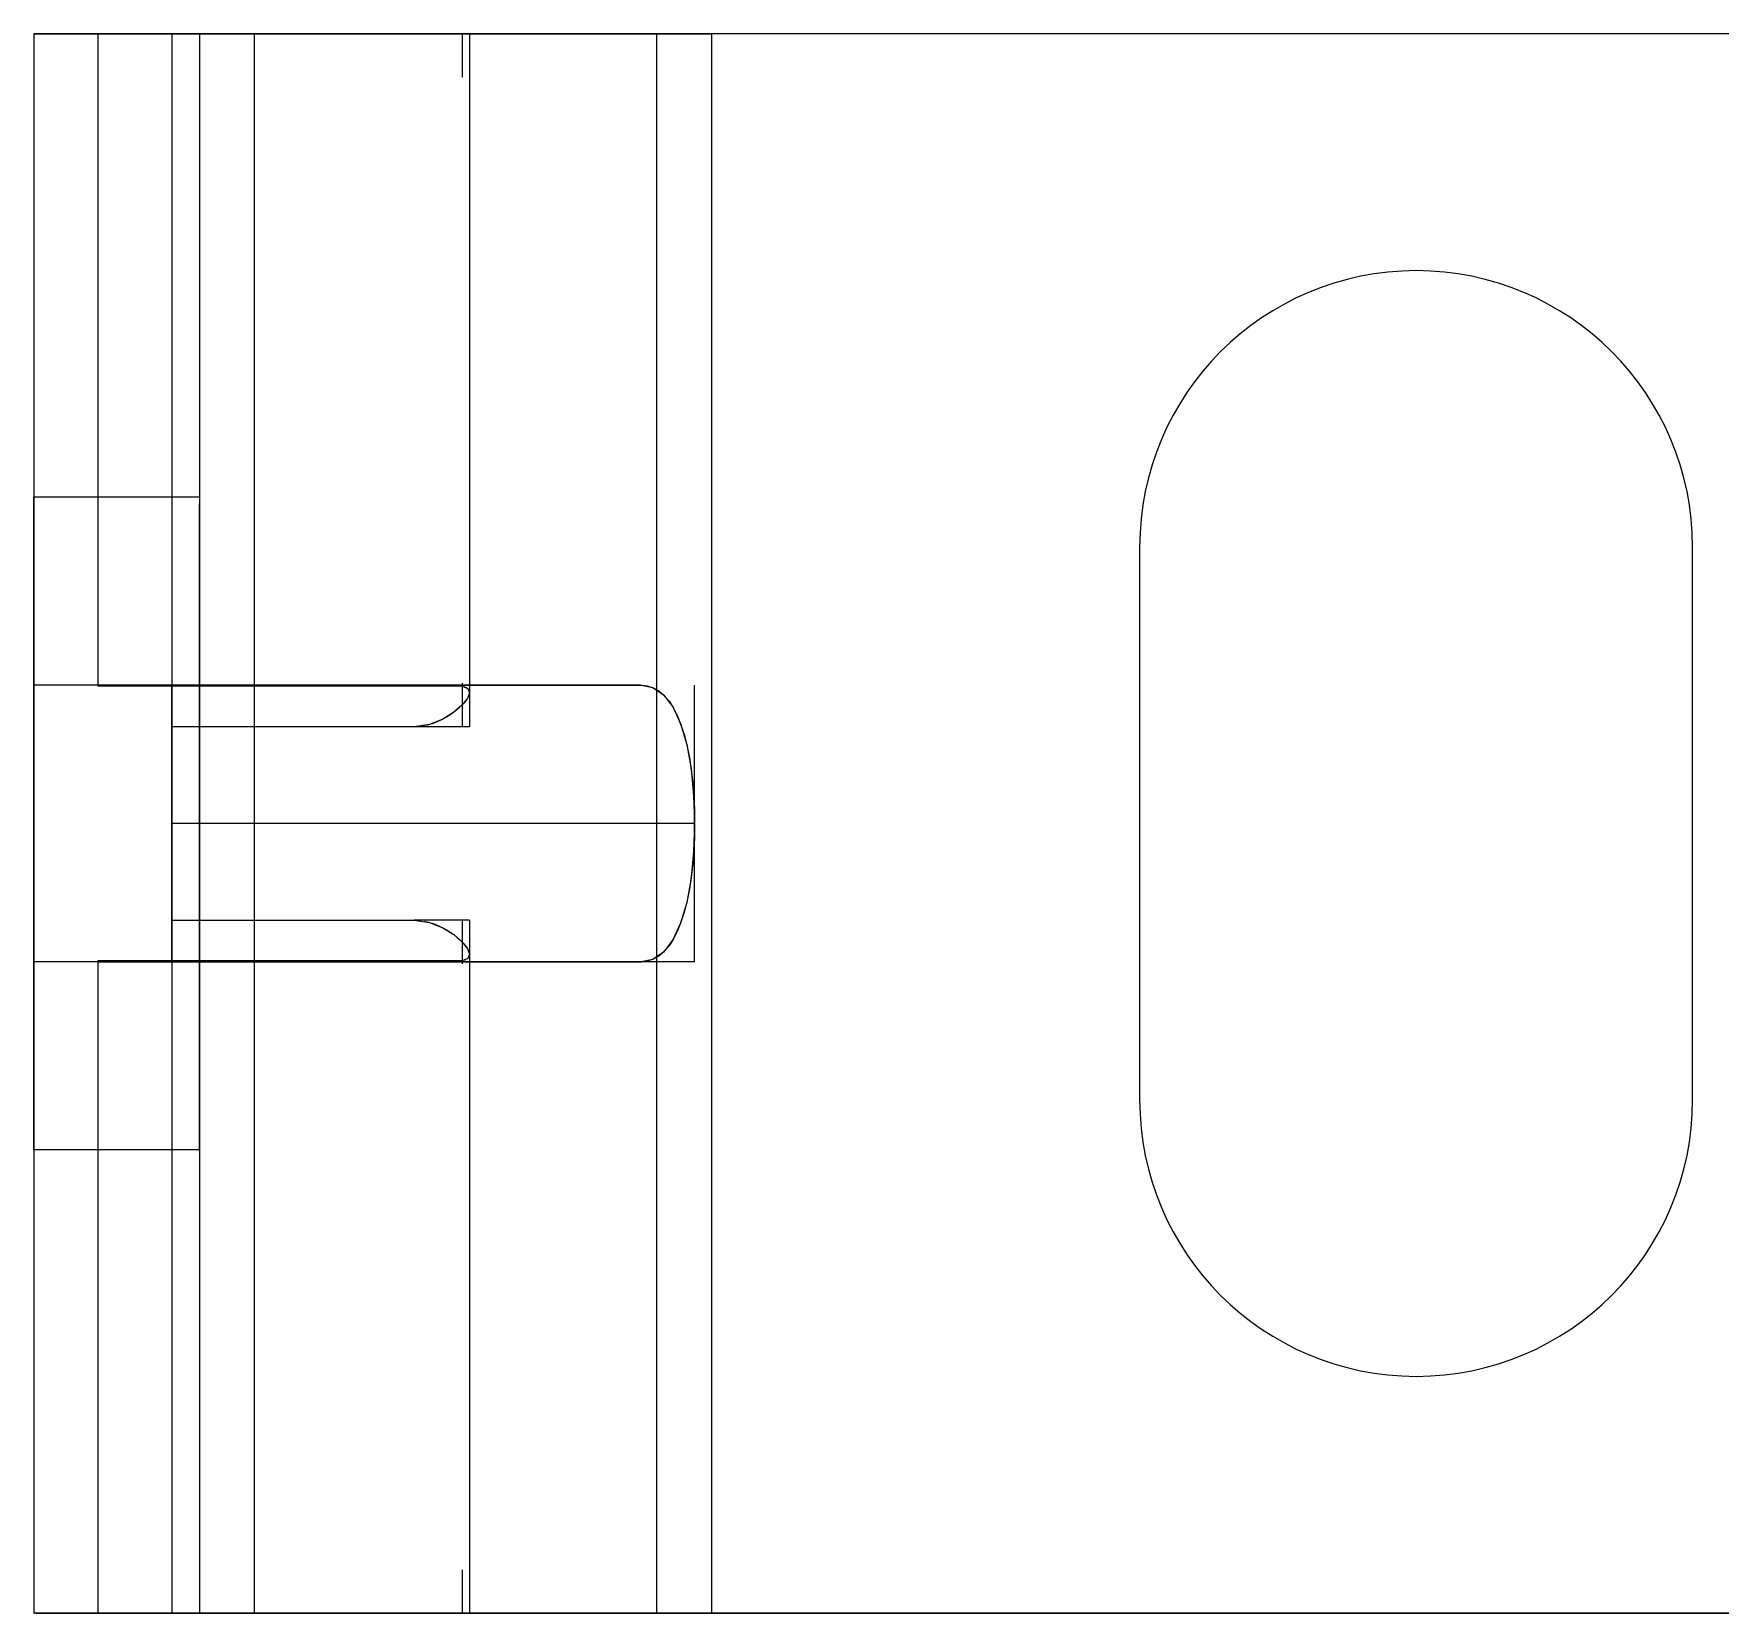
# Model space of a CAD drawing. Header units: millimetres. Extents: x 18 to 143, y 9 to 130.
# Drawn here: x 17.89 to 39.24, y 110.38 to 130.38 of the extents above; entities that cross this region are included whole.
import ezdxf

# ---------------------------------------------------------------- set-up
doc = ezdxf.new("R2010")
doc.units = ezdxf.units.MM
doc.layers.add('可见轮廓', color=7, linetype='Continuous')
doc.layers.add('隐藏线', color=5, linetype='Continuous')

msp = doc.modelspace()

# ---------------------------------------------------------------- linework, layer by layer
at = {"layer": '可见轮廓'}
for p, q in [((17.893, 130.383), (17.897, 130.383)), ((17.893, 130.383), (17.893, 126.258)), ((17.893, 130.383), (18.706, 130.383)), ((17.893, 130.383), (19.293, 130.383)), ((17.893, 130.383), (17.893, 110.383)), ((17.925, 130.383), (17.949, 130.383)), ((17.949, 130.383), (17.981, 130.383)), ((18.019, 130.383), (18.063, 130.383)), ((18.063, 130.383), (18.114, 130.383)), ((18.114, 130.383), (18.171, 130.383)), ((18.171, 130.383), (18.233, 130.383)), ((18.233, 130.383), (18.3, 130.383)), ((18.3, 130.383), (18.373, 130.383)), ((18.373, 130.383), (18.451, 130.383)), ((18.451, 130.383), (18.532, 130.383)), ((18.532, 130.383), (18.618, 130.383)), ((18.618, 130.383), (18.706, 130.383)), ((18.706, 130.383), (18.826, 130.383)), ((18.706, 130.383), (18.706, 126.258)), ((23.317, 130.383), (18.706, 130.383)), ((18.706, 130.383), (18.706, 122.133)), ((18.706, 130.383), (18.706, 129.867)), ((18.826, 130.383), (18.945, 130.383)), ((18.945, 130.383), (19.063, 130.383)), ((19.063, 130.383), (19.181, 130.383)), ((19.181, 130.383), (19.298, 130.383)), ((19.298, 130.383), (19.414, 130.383)), ((19.414, 130.383), (19.529, 130.383)), ((19.529, 130.383), (19.643, 130.383)), ((19.643, 130.383), (19.643, 120.383)), ((22.709, 130.383), (19.643, 130.383)), ((19.993, 130.383), (20.682, 130.383)), ((19.993, 130.383), (21.393, 130.383)), ((19.993, 130.383), (19.993, 122.133)), ((19.993, 130.383), (19.993, 129.133)), ((26.456, 130.383), (20.682, 130.383)), ((20.682, 130.383), (20.682, 122.133)), ((20.682, 130.383), (20.682, 110.383)), ((25.775, 130.383), (22.709, 130.383)), ((23.317, 130.383), (22.71, 130.383)), ((23.41, 130.383), (22.71, 130.383)), ((23.317, 130.383), (23.317, 129.835)), ((23.41, 130.383), (23.41, 129.835)), ((25.853, 130.383), (25.775, 130.383)), ((25.775, 130.383), (25.775, 120.383)), ((26.456, 130.383), (25.775, 130.383)), ((25.931, 130.383), (25.853, 130.383)), ((26.007, 130.383), (25.931, 130.383)), ((26.08, 130.383), (26.007, 130.383)), ((26.148, 130.383), (26.08, 130.383)), ((26.212, 130.383), (26.148, 130.383)), ((26.271, 130.383), (26.212, 130.383)), ((26.324, 130.383), (26.271, 130.383)), ((26.358, 130.383), (26.324, 130.383)), ((26.436, 130.383), (26.414, 130.383)), ((26.453, 130.383), (26.436, 130.383)), ((26.475, 130.383), (26.472, 130.383)), ((35.393, 130.383), (26.475, 130.383)), ((26.475, 130.383), (26.475, 120.383)), ((26.475, 130.383), (26.475, 110.383)), ((44.311, 130.383), (35.393, 130.383)), ((17.893, 126.258), (17.893, 122.133)), ((18.706, 126.258), (18.706, 126.252)), ((18.706, 126.252), (18.706, 122.133)), ((17.893, 116.253), (17.893, 124.513)), ((17.893, 122.133), (17.893, 124.513)), ((18.024, 124.513), (17.893, 124.513)), ((19.993, 124.513), (19.993, 122.133)), ((19.993, 124.513), (19.993, 116.253)), ((31.893, 123.883), (31.893, 120.383)), ((38.893, 120.383), (38.893, 123.883)), ((18.706, 122.638), (18.706, 122.122)), ((17.893, 122.133), (17.893, 121.926)), ((18.706, 122.133), (17.893, 122.133)), ((17.925, 122.133), (17.907, 122.133)), ((17.949, 122.133), (17.925, 122.133)), ((18.019, 122.133), (17.981, 122.133)), ((18.063, 122.133), (18.019, 122.133)), ((18.114, 122.133), (18.063, 122.133)), ((18.171, 122.133), (18.114, 122.133)), ((18.233, 122.133), (18.171, 122.133)), ((18.3, 122.133), (18.233, 122.133)), ((18.373, 122.133), (18.3, 122.133)), ((18.451, 122.133), (18.373, 122.133)), ((18.532, 122.133), (18.451, 122.133)), ((18.618, 122.133), (18.532, 122.133)), ((18.706, 122.133), (18.618, 122.133)), ((18.826, 122.133), (18.706, 122.133)), ((18.706, 122.133), (23.2, 122.133)), ((18.945, 122.133), (18.826, 122.133)), ((19.063, 122.133), (18.945, 122.133)), ((19.181, 122.133), (19.063, 122.133)), ((19.298, 122.133), (19.181, 122.133)), ((19.414, 122.133), (19.298, 122.133)), ((19.529, 122.133), (19.414, 122.133)), ((19.643, 122.133), (19.529, 122.133)), ((19.643, 120.383), (19.643, 122.133)), ((19.993, 122.133), (19.862, 122.133)), ((20.682, 122.133), (19.993, 122.133)), ((20.682, 122.133), (25.582, 122.133)), ((23.2, 122.133), (23.215, 122.133)), ((23.215, 122.133), (23.23, 122.132)), ((23.23, 122.132), (23.245, 122.131)), ((23.245, 122.131), (23.259, 122.13)), ((23.317, 122.158), (23.317, 121.609)), ((23.41, 122.158), (23.41, 121.609)), ((25.582, 122.133), (25.73, 122.103)), ((26.258, 120.383), (26.258, 122.133)), ((17.893, 121.926), (17.893, 121.714)), ((23.317, 122.122), (18.706, 122.122)), ((23.383, 121.967), (23.313, 121.881)), ((23.317, 122.122), (23.389, 122.091)), ((23.41, 122.039), (23.383, 121.967)), ((23.389, 122.091), (23.41, 122.039)), ((25.73, 122.103), (25.865, 122.012)), ((25.865, 122.012), (25.983, 121.86)), ((17.893, 121.714), (17.893, 121.498)), ((23.07, 121.703), (22.901, 121.636)), ((23.208, 121.789), (23.07, 121.703)), ((23.313, 121.881), (23.208, 121.789)), ((25.983, 121.86), (26.082, 121.648)), ((17.893, 121.498), (17.893, 121.279)), ((19.643, 120.383), (19.643, 121.609)), ((22.901, 121.636), (22.71, 121.609)), ((23.41, 121.609), (22.71, 121.609)), ((26.082, 121.648), (26.159, 121.385)), ((17.893, 121.279), (17.893, 121.058)), ((26.159, 121.385), (26.214, 121.076)), ((17.893, 121.058), (17.893, 120.834)), ((26.214, 121.076), (26.247, 120.738)), ((17.893, 120.834), (17.893, 120.609)), ((26.247, 120.738), (26.258, 120.383)), ((17.893, 120.609), (17.893, 120.383)), ((17.893, 120.383), (17.893, 120.157)), ((19.643, 120.383), (19.643, 110.383)), ((19.643, 119.157), (19.643, 120.383)), ((26.258, 120.383), (19.643, 120.383)), ((19.643, 118.633), (19.643, 120.383)), ((25.775, 120.383), (25.775, 110.383)), ((26.258, 120.383), (26.247, 120.028)), ((26.258, 118.633), (26.258, 120.383)), ((26.475, 120.383), (26.475, 110.383)), ((31.893, 120.383), (31.893, 116.883)), ((38.893, 116.883), (38.893, 120.383)), ((17.893, 120.157), (17.893, 119.932)), ((26.247, 120.028), (26.214, 119.691)), ((17.893, 119.932), (17.893, 119.708)), ((17.893, 119.708), (17.893, 119.487)), ((26.214, 119.691), (26.159, 119.383)), ((17.893, 119.487), (17.893, 119.268)), ((26.159, 119.383), (26.082, 119.119)), ((17.893, 119.268), (17.893, 119.052)), ((23.41, 119.157), (22.71, 119.157)), ((22.71, 119.157), (22.901, 119.13)), ((23.317, 119.157), (23.317, 118.608)), ((23.41, 119.157), (23.41, 118.608)), ((17.893, 119.052), (17.893, 118.84)), ((22.901, 119.13), (23.07, 119.063)), ((23.07, 119.063), (23.209, 118.976)), ((23.209, 118.976), (23.313, 118.885)), ((26.082, 119.119), (25.983, 118.908)), ((17.893, 118.84), (17.893, 118.633)), ((23.313, 118.885), (23.383, 118.799)), ((23.383, 118.799), (23.41, 118.727)), ((23.41, 118.727), (23.389, 118.675)), ((25.865, 118.755), (25.731, 118.663)), ((25.983, 118.908), (25.865, 118.755)), ((17.893, 118.633), (17.893, 114.508)), ((18.706, 118.633), (17.893, 118.633)), ((17.893, 116.253), (17.893, 118.633)), ((17.925, 118.633), (17.907, 118.633)), ((17.949, 118.633), (17.925, 118.633)), ((18.019, 118.633), (17.981, 118.633)), ((18.063, 118.633), (18.019, 118.633)), ((18.114, 118.633), (18.063, 118.633)), ((18.171, 118.633), (18.114, 118.633)), ((18.233, 118.633), (18.171, 118.633)), ((18.3, 118.633), (18.233, 118.633)), ((18.373, 118.633), (18.3, 118.633)), ((18.451, 118.633), (18.373, 118.633)), ((18.532, 118.633), (18.451, 118.633)), ((18.618, 118.633), (18.532, 118.633)), ((18.706, 118.633), (18.618, 118.633)), ((18.706, 118.644), (18.706, 118.128)), ((23.317, 118.644), (18.706, 118.644)), ((18.826, 118.633), (18.706, 118.633)), ((18.706, 118.633), (18.706, 114.514)), ((18.706, 118.633), (23.2, 118.633)), ((18.706, 118.633), (18.706, 110.383)), ((18.945, 118.633), (18.826, 118.633)), ((19.063, 118.633), (18.945, 118.633)), ((19.181, 118.633), (19.063, 118.633)), ((19.298, 118.633), (19.181, 118.633)), ((19.414, 118.633), (19.298, 118.633)), ((19.529, 118.633), (19.414, 118.633)), ((19.643, 118.633), (19.529, 118.633)), ((26.258, 118.633), (19.643, 118.633)), ((20.682, 118.633), (19.993, 118.633)), ((19.993, 118.633), (19.993, 116.253)), ((19.993, 118.633), (19.993, 110.383)), ((20.682, 118.633), (25.582, 118.633)), ((20.682, 118.633), (20.682, 110.383)), ((23.23, 118.634), (23.215, 118.633)), ((23.244, 118.635), (23.23, 118.634)), ((23.317, 118.644), (23.303, 118.642)), ((23.389, 118.675), (23.317, 118.644)), ((25.731, 118.663), (25.582, 118.633)), ((18.024, 116.253), (17.893, 116.253)), ((17.893, 114.508), (17.893, 110.383)), ((18.706, 114.514), (18.706, 114.508)), ((18.706, 114.508), (18.706, 110.383)), ((19.993, 111.633), (19.993, 110.383)), ((18.706, 110.899), (18.706, 110.383)), ((23.317, 110.931), (23.317, 110.383)), ((23.41, 110.931), (23.41, 110.383)), ((18.706, 110.383), (17.893, 110.383)), ((19.293, 110.383), (17.893, 110.383)), ((17.925, 110.383), (17.907, 110.383)), ((17.949, 110.383), (17.925, 110.383)), ((18.019, 110.383), (17.981, 110.383)), ((18.063, 110.383), (18.019, 110.383)), ((18.114, 110.383), (18.063, 110.383)), ((18.171, 110.383), (18.114, 110.383)), ((18.233, 110.383), (18.171, 110.383)), ((18.3, 110.383), (18.233, 110.383)), ((18.373, 110.383), (18.3, 110.383)), ((18.451, 110.383), (18.373, 110.383)), ((18.532, 110.383), (18.451, 110.383)), ((18.618, 110.383), (18.532, 110.383)), ((18.706, 110.383), (18.618, 110.383)), ((18.826, 110.383), (18.706, 110.383)), ((18.706, 110.383), (23.317, 110.383)), ((18.945, 110.383), (18.826, 110.383)), ((19.063, 110.383), (18.945, 110.383)), ((19.181, 110.383), (19.063, 110.383)), ((19.298, 110.383), (19.181, 110.383)), ((19.414, 110.383), (19.298, 110.383)), ((19.529, 110.383), (19.414, 110.383)), ((19.643, 110.383), (19.529, 110.383)), ((22.709, 110.383), (19.643, 110.383)), ((20.682, 110.383), (19.993, 110.383)), ((21.393, 110.383), (19.993, 110.383)), ((20.682, 110.383), (26.456, 110.383)), ((25.775, 110.383), (22.709, 110.383)), ((22.71, 110.383), (23.317, 110.383)), ((23.41, 110.383), (22.71, 110.383)), ((25.775, 110.383), (25.853, 110.383)), ((25.775, 110.383), (26.456, 110.383)), ((25.853, 110.383), (25.931, 110.383)), ((25.931, 110.383), (26.007, 110.383)), ((26.007, 110.383), (26.08, 110.383)), ((26.08, 110.383), (26.148, 110.383)), ((26.148, 110.383), (26.212, 110.383)), ((26.212, 110.383), (26.271, 110.383)), ((26.271, 110.383), (26.324, 110.383)), ((26.324, 110.383), (26.358, 110.383)), ((26.358, 110.383), (26.388, 110.383)), ((26.436, 110.383), (26.453, 110.383)), ((26.453, 110.383), (26.465, 110.383)), ((26.475, 110.383), (35.393, 110.383)), ((35.393, 110.383), (44.311, 110.383))]:
    msp.add_line(p, q, dxfattribs=at)
for centre, start, end in [((35.393, 123.883), 90, 180), ((35.393, 123.883), 0, 90), ((35.393, 116.883), 180, -90), ((35.393, 116.883), -90, 0)]:
    msp.add_arc(centre, 3.5, start, end, dxfattribs=at)
at = {"layer": '隐藏线'}
for p, q in [((17.893, 130.383), (17.893, 120.383)), ((17.92, 130.383), (17.9, 130.383)), ((17.954, 130.383), (17.92, 130.383)), ((18, 130.383), (17.954, 130.383)), ((18.059, 130.383), (18, 130.383)), ((18.129, 130.383), (18.059, 130.383)), ((18.211, 130.383), (18.129, 130.383)), ((18.303, 130.383), (18.211, 130.383)), ((18.405, 130.383), (18.303, 130.383)), ((18.516, 130.383), (18.405, 130.383)), ((18.633, 130.383), (18.516, 130.383)), ((18.757, 130.383), (18.633, 130.383)), ((18.887, 130.383), (18.757, 130.383)), ((19.02, 130.383), (18.887, 130.383)), ((19.156, 130.383), (19.02, 130.383)), ((19.293, 130.383), (19.156, 130.383)), ((35.393, 130.383), (19.293, 130.383)), ((19.643, 130.383), (19.869, 130.383)), ((21.177, 130.383), (19.643, 130.383)), ((19.643, 130.383), (19.643, 125.996)), ((19.869, 130.383), (20.091, 130.383)), ((19.993, 130.383), (19.996, 130.383)), ((19.993, 130.383), (19.993, 126.258)), ((19.993, 130.383), (19.993, 120.383)), ((20.04, 130.383), (20.066, 130.383)), ((20.066, 130.383), (20.098, 130.383)), ((20.091, 130.383), (20.309, 130.383)), ((20.135, 130.383), (20.178, 130.383)), ((20.178, 130.383), (20.225, 130.383)), ((20.225, 130.383), (20.278, 130.383)), ((20.278, 130.383), (20.335, 130.383)), ((20.309, 130.383), (20.524, 130.383)), ((20.335, 130.383), (20.397, 130.383)), ((20.397, 130.383), (20.463, 130.383)), ((20.463, 130.383), (20.532, 130.383)), ((20.524, 130.383), (20.734, 130.383)), ((20.532, 130.383), (20.606, 130.383)), ((20.606, 130.383), (20.682, 130.383)), ((20.682, 130.383), (21.213, 130.383)), ((20.734, 130.383), (20.94, 130.383)), ((20.987, 130.383), (20.857, 130.383)), ((20.94, 130.383), (21.142, 130.383)), ((21.12, 130.383), (20.987, 130.383)), ((21.142, 130.383), (21.34, 130.383)), ((22.71, 130.383), (21.177, 130.383)), ((21.213, 130.383), (21.725, 130.383)), ((21.393, 130.383), (21.256, 130.383)), ((21.34, 130.383), (21.627, 130.383)), ((26.475, 130.383), (21.393, 130.383)), ((21.627, 130.383), (21.904, 130.383)), ((21.725, 130.383), (22.22, 130.383)), ((21.904, 130.383), (22.169, 130.383)), ((22.169, 130.383), (22.424, 130.383)), ((22.22, 130.383), (22.695, 130.383)), ((22.424, 130.383), (22.666, 130.383)), ((22.666, 130.383), (22.895, 130.383)), ((22.695, 130.383), (23.148, 130.383)), ((22.802, 130.383), (22.71, 130.383)), ((22.891, 130.383), (22.802, 130.383)), ((22.978, 130.383), (22.891, 130.383)), ((22.895, 130.383), (23.113, 130.383)), ((23.06, 130.383), (22.978, 130.383)), ((23.136, 130.383), (23.06, 130.383)), ((23.113, 130.383), (23.317, 130.383)), ((23.205, 130.383), (23.136, 130.383)), ((23.148, 130.383), (23.579, 130.383)), ((23.265, 130.383), (23.205, 130.383)), ((23.317, 130.383), (23.339, 130.383)), ((23.339, 130.383), (23.358, 130.383)), ((23.358, 130.383), (23.374, 130.383)), ((23.41, 130.383), (23.41, 125.996)), ((23.579, 130.383), (23.987, 130.383)), ((23.987, 130.383), (24.371, 130.383)), ((24.371, 130.383), (24.728, 130.383)), ((24.728, 130.383), (25.06, 130.383)), ((25.06, 130.383), (25.365, 130.383)), ((25.365, 130.383), (25.642, 130.383)), ((25.642, 130.383), (25.889, 130.383)), ((25.889, 130.383), (26.108, 130.383)), ((26.108, 130.383), (26.297, 130.383)), ((26.297, 130.383), (26.456, 130.383)), ((26.456, 130.383), (26.461, 130.383)), ((51.493, 130.383), (35.393, 130.383)), ((19.993, 126.258), (19.993, 122.133)), ((19.643, 125.996), (19.643, 121.609)), ((23.41, 125.996), (23.41, 122.045)), ((17.893, 124.513), (17.893, 124.469)), ((18.943, 124.513), (17.893, 124.513)), ((19.993, 124.513), (18.943, 124.513)), ((19.993, 124.513), (19.993, 124.502)), ((19.993, 124.471), (19.993, 124.419)), ((17.893, 124.469), (17.893, 124.345)), ((17.893, 124.348), (17.893, 124.419)), ((17.893, 124.256), (17.893, 124.348)), ((17.893, 124.345), (17.893, 124.143)), ((19.993, 124.193), (19.993, 124.429)), ((19.993, 124.419), (19.993, 124.348)), ((19.993, 124.348), (19.993, 124.256)), ((17.893, 124.145), (17.893, 124.256)), ((17.893, 124.015), (17.893, 124.145)), ((17.893, 124.143), (17.893, 123.868)), ((19.993, 124.256), (19.993, 124.145)), ((19.993, 123.813), (19.993, 124.193)), ((19.993, 124.145), (19.993, 124.015)), ((17.893, 123.868), (17.893, 124.015)), ((17.893, 123.868), (17.893, 123.518)), ((17.893, 123.701), (17.893, 123.868)), ((19.993, 124.015), (19.993, 123.868)), ((19.993, 123.868), (19.993, 123.701)), ((17.893, 123.519), (17.893, 123.701)), ((19.993, 123.303), (19.993, 123.813)), ((19.993, 123.701), (19.993, 123.519)), ((17.893, 123.321), (17.893, 123.519)), ((17.893, 123.518), (17.893, 123.107)), ((19.993, 123.519), (19.993, 123.321)), ((17.893, 123.109), (17.893, 123.321)), ((19.993, 123.321), (19.993, 123.109)), ((19.993, 122.675), (19.993, 123.303)), ((17.893, 122.882), (17.893, 123.109)), ((17.893, 123.107), (17.893, 122.642)), ((19.993, 123.109), (19.993, 122.882)), ((17.893, 122.643), (17.893, 122.882)), ((19.993, 122.882), (19.993, 122.643)), ((17.893, 122.393), (17.893, 122.643)), ((17.893, 122.642), (17.893, 122.133)), ((19.993, 121.961), (19.993, 122.675)), ((19.993, 122.643), (19.993, 122.393)), ((17.893, 122.133), (17.893, 122.393)), ((19.993, 122.393), (19.993, 122.133)), ((18.943, 122.133), (17.893, 122.133)), ((19.993, 122.133), (18.943, 122.133)), ((19.869, 122.133), (19.643, 122.133)), ((20.091, 122.133), (19.869, 122.133)), ((20.042, 122.133), (20.027, 122.133)), ((20.058, 122.133), (20.042, 122.133)), ((20.309, 122.133), (20.091, 122.133)), ((20.123, 122.133), (20.099, 122.133)), ((20.149, 122.133), (20.123, 122.133)), ((20.225, 122.133), (20.178, 122.133)), ((20.278, 122.133), (20.225, 122.133)), ((20.335, 122.133), (20.278, 122.133)), ((20.524, 122.133), (20.309, 122.133)), ((20.397, 122.133), (20.335, 122.133)), ((20.463, 122.133), (20.397, 122.133)), ((20.532, 122.133), (20.463, 122.133)), ((20.734, 122.133), (20.524, 122.133)), ((20.606, 122.133), (20.532, 122.133)), ((20.682, 122.133), (20.606, 122.133)), ((20.818, 122.133), (20.682, 122.133)), ((20.94, 122.133), (20.734, 122.133)), ((20.953, 122.133), (20.818, 122.133)), ((21.142, 122.133), (20.94, 122.133)), ((21.086, 122.133), (20.953, 122.133)), ((21.219, 122.133), (21.086, 122.133)), ((21.34, 122.133), (21.142, 122.133)), ((21.35, 122.133), (21.219, 122.133)), ((21.39, 122.133), (21.34, 122.133)), ((21.441, 122.133), (21.39, 122.133)), ((21.491, 122.133), (21.441, 122.133)), ((21.541, 122.133), (21.491, 122.133)), ((21.591, 122.133), (21.541, 122.133)), ((21.64, 122.133), (21.591, 122.133)), ((21.689, 122.133), (21.64, 122.133)), ((21.738, 122.133), (21.689, 122.133)), ((21.944, 122.133), (21.738, 122.133)), ((22.108, 122.133), (21.738, 122.133)), ((22.143, 122.133), (21.944, 122.133)), ((22.468, 122.133), (22.108, 122.133)), ((22.337, 122.133), (22.143, 122.133)), ((22.523, 122.133), (22.337, 122.133)), ((22.817, 122.133), (22.468, 122.133)), ((22.703, 122.133), (22.523, 122.133)), ((22.875, 122.133), (22.703, 122.133)), ((23.154, 122.133), (22.817, 122.133)), ((23.041, 122.133), (22.875, 122.133)), ((23.2, 122.133), (23.041, 122.133)), ((23.478, 122.133), (23.154, 122.133)), ((25.582, 122.133), (23.2, 122.133)), ((23.789, 122.133), (23.478, 122.133)), ((24.087, 122.133), (23.789, 122.133)), ((24.371, 122.133), (24.087, 122.133)), ((24.543, 122.133), (24.371, 122.133)), ((24.71, 122.133), (24.543, 122.133)), ((24.87, 122.133), (24.71, 122.133)), ((25.025, 122.133), (24.87, 122.133)), ((25.173, 122.133), (25.025, 122.133)), ((25.316, 122.133), (25.173, 122.133)), ((25.452, 122.133), (25.316, 122.133)), ((25.582, 122.133), (25.452, 122.133)), ((25.582, 122.133), (25.66, 122.125)), ((25.66, 122.125), (25.734, 122.101)), ((19.993, 121.188), (19.993, 121.961)), ((23.356, 121.929), (23.337, 121.907)), ((23.339, 122.116), (23.358, 122.11)), ((23.372, 121.951), (23.356, 121.929)), ((23.358, 122.11), (23.374, 122.102)), ((23.409, 122.028), (23.404, 122.011)), ((23.41, 122.045), (23.409, 122.028)), ((25.734, 122.101), (25.805, 122.061)), ((25.805, 122.061), (25.872, 122.005)), ((25.872, 122.005), (25.935, 121.932)), ((25.935, 121.932), (25.992, 121.844)), ((23.065, 121.7), (23.01, 121.674)), ((23.117, 121.729), (23.065, 121.7)), ((23.164, 121.759), (23.117, 121.729)), ((23.208, 121.79), (23.164, 121.759)), ((23.248, 121.821), (23.208, 121.79)), ((23.284, 121.853), (23.248, 121.821)), ((23.337, 121.907), (23.316, 121.884)), ((25.992, 121.844), (26.044, 121.74)), ((26.044, 121.74), (26.091, 121.62)), ((21.177, 121.609), (19.643, 121.609)), ((19.643, 121.482), (19.643, 121.609)), ((19.643, 121.345), (19.643, 121.482)), ((22.71, 121.609), (21.177, 121.609)), ((22.742, 121.61), (22.726, 121.609)), ((22.757, 121.611), (22.742, 121.61)), ((22.833, 121.621), (22.818, 121.618)), ((22.848, 121.623), (22.833, 121.621)), ((22.878, 121.63), (22.863, 121.627)), ((22.893, 121.634), (22.878, 121.63)), ((22.936, 121.647), (22.922, 121.642)), ((22.951, 121.651), (22.936, 121.647)), ((23.01, 121.674), (22.951, 121.651)), ((26.091, 121.62), (26.13, 121.496)), ((26.13, 121.496), (26.164, 121.36)), ((19.643, 121.199), (19.643, 121.345)), ((26.164, 121.36), (26.193, 121.213)), ((19.643, 121.045), (19.643, 121.199)), ((19.993, 120.383), (19.993, 121.188)), ((26.193, 121.213), (26.217, 121.058)), ((26.217, 121.058), (26.235, 120.896)), ((19.643, 120.885), (19.643, 121.045)), ((19.643, 120.72), (19.643, 120.885)), ((26.235, 120.896), (26.248, 120.728)), ((19.643, 120.553), (19.643, 120.72)), ((26.248, 120.728), (26.256, 120.556)), ((19.643, 120.383), (19.643, 120.553)), ((26.256, 120.556), (26.258, 120.383)), ((17.893, 120.383), (17.893, 110.383)), ((19.643, 120.213), (19.643, 120.383)), ((19.643, 120.046), (19.643, 120.213)), ((19.993, 120.383), (19.993, 110.383)), ((19.993, 119.578), (19.993, 120.383)), ((26.256, 120.21), (26.248, 120.038)), ((26.258, 120.383), (26.256, 120.21)), ((19.643, 119.881), (19.643, 120.046)), ((26.248, 120.038), (26.235, 119.871)), ((19.643, 119.721), (19.643, 119.881)), ((26.235, 119.871), (26.217, 119.709)), ((19.643, 119.567), (19.643, 119.721)), ((19.643, 119.421), (19.643, 119.567)), ((19.993, 118.805), (19.993, 119.578)), ((26.217, 119.709), (26.193, 119.554)), ((19.643, 119.284), (19.643, 119.421)), ((26.164, 119.407), (26.131, 119.271)), ((26.193, 119.554), (26.164, 119.407)), ((19.643, 119.157), (19.643, 119.284)), ((19.643, 119.157), (19.643, 114.77)), ((19.643, 119.157), (21.177, 119.157)), ((21.177, 119.157), (22.71, 119.157)), ((22.71, 119.157), (22.726, 119.157)), ((22.742, 119.156), (22.757, 119.155)), ((22.757, 119.155), (22.773, 119.154)), ((22.834, 119.145), (22.849, 119.143)), ((22.849, 119.143), (22.864, 119.139)), ((22.878, 119.136), (22.893, 119.132)), ((26.091, 119.146), (26.044, 119.026)), ((26.131, 119.271), (26.091, 119.146)), ((22.893, 119.132), (22.908, 119.128)), ((22.936, 119.119), (22.951, 119.115)), ((22.951, 119.115), (23.01, 119.092)), ((23.01, 119.092), (23.065, 119.066)), ((23.065, 119.066), (23.117, 119.037)), ((23.117, 119.037), (23.165, 119.007)), ((23.165, 119.007), (23.209, 118.976)), ((23.209, 118.976), (23.249, 118.945)), ((23.249, 118.945), (23.284, 118.913)), ((25.992, 118.923), (25.935, 118.834)), ((26.044, 119.026), (25.992, 118.923)), ((19.993, 118.091), (19.993, 118.805)), ((23.284, 118.913), (23.316, 118.882)), ((23.337, 118.859), (23.356, 118.837)), ((23.356, 118.837), (23.372, 118.815)), ((23.372, 118.815), (23.386, 118.794)), ((23.409, 118.738), (23.41, 118.721)), ((23.41, 118.721), (23.409, 118.707)), ((23.41, 118.721), (23.41, 114.77)), ((25.872, 118.761), (25.805, 118.705)), ((25.935, 118.834), (25.872, 118.761)), ((17.893, 118.373), (17.893, 118.633)), ((17.893, 118.633), (17.893, 118.124)), ((18.943, 118.633), (17.893, 118.633)), ((19.993, 118.633), (18.943, 118.633)), ((19.869, 118.633), (19.643, 118.633)), ((20.091, 118.633), (19.869, 118.633)), ((19.993, 118.633), (19.993, 114.508)), ((19.993, 118.633), (19.993, 118.373)), ((20.042, 118.633), (20.027, 118.633)), ((20.058, 118.633), (20.042, 118.633)), ((20.309, 118.633), (20.091, 118.633)), ((20.123, 118.633), (20.099, 118.633)), ((20.149, 118.633), (20.123, 118.633)), ((20.225, 118.633), (20.178, 118.633)), ((20.278, 118.633), (20.225, 118.633)), ((20.335, 118.633), (20.278, 118.633)), ((20.524, 118.633), (20.309, 118.633)), ((20.397, 118.633), (20.335, 118.633)), ((20.463, 118.633), (20.397, 118.633)), ((20.532, 118.633), (20.463, 118.633)), ((20.734, 118.633), (20.524, 118.633)), ((20.606, 118.633), (20.532, 118.633)), ((20.682, 118.633), (20.606, 118.633)), ((20.818, 118.633), (20.682, 118.633)), ((20.94, 118.633), (20.734, 118.633)), ((20.953, 118.633), (20.818, 118.633)), ((21.142, 118.633), (20.94, 118.633)), ((21.086, 118.633), (20.953, 118.633)), ((21.219, 118.633), (21.086, 118.633)), ((21.34, 118.633), (21.142, 118.633)), ((21.35, 118.633), (21.219, 118.633)), ((21.39, 118.633), (21.34, 118.633)), ((21.441, 118.633), (21.39, 118.633)), ((21.491, 118.633), (21.441, 118.633)), ((21.541, 118.633), (21.491, 118.633)), ((21.591, 118.633), (21.541, 118.633)), ((21.64, 118.633), (21.591, 118.633)), ((21.689, 118.633), (21.64, 118.633)), ((21.738, 118.633), (21.689, 118.633)), ((21.944, 118.633), (21.738, 118.633)), ((22.108, 118.633), (21.738, 118.633)), ((22.143, 118.633), (21.944, 118.633)), ((22.468, 118.633), (22.108, 118.633)), ((22.337, 118.633), (22.143, 118.633)), ((22.523, 118.633), (22.337, 118.633)), ((22.817, 118.633), (22.468, 118.633)), ((22.703, 118.633), (22.523, 118.633)), ((22.875, 118.633), (22.703, 118.633)), ((23.154, 118.633), (22.817, 118.633)), ((23.041, 118.633), (22.875, 118.633)), ((23.2, 118.633), (23.041, 118.633)), ((23.478, 118.633), (23.154, 118.633)), ((25.582, 118.633), (23.2, 118.633)), ((23.358, 118.656), (23.339, 118.65)), ((23.789, 118.633), (23.478, 118.633)), ((24.087, 118.633), (23.789, 118.633)), ((24.371, 118.633), (24.087, 118.633)), ((24.543, 118.633), (24.371, 118.633)), ((24.71, 118.633), (24.543, 118.633)), ((24.87, 118.633), (24.71, 118.633)), ((25.025, 118.633), (24.87, 118.633)), ((25.173, 118.633), (25.025, 118.633)), ((25.316, 118.633), (25.173, 118.633)), ((25.452, 118.633), (25.316, 118.633)), ((25.582, 118.633), (25.452, 118.633)), ((25.66, 118.641), (25.582, 118.633)), ((25.735, 118.665), (25.66, 118.641)), ((25.805, 118.705), (25.735, 118.665)), ((17.893, 118.123), (17.893, 118.373)), ((19.993, 118.373), (19.993, 118.123)), ((17.893, 118.124), (17.893, 117.659)), ((17.893, 117.884), (17.893, 118.123)), ((19.993, 118.123), (19.993, 117.884)), ((19.993, 117.463), (19.993, 118.091)), ((17.893, 117.657), (17.893, 117.884)), ((19.993, 117.884), (19.993, 117.657)), ((17.893, 117.659), (17.893, 117.248)), ((17.893, 117.445), (17.893, 117.657)), ((19.993, 117.657), (19.993, 117.445)), ((17.893, 117.247), (17.893, 117.445)), ((19.993, 116.953), (19.993, 117.463)), ((19.993, 117.445), (19.993, 117.247)), ((17.893, 117.248), (17.893, 116.898)), ((17.893, 117.065), (17.893, 117.247)), ((19.993, 117.247), (19.993, 117.065)), ((17.893, 116.898), (17.893, 117.065)), ((19.993, 117.065), (19.993, 116.898)), ((17.893, 116.751), (17.893, 116.898)), ((17.893, 116.898), (17.893, 116.623)), ((19.993, 116.573), (19.993, 116.953)), ((19.993, 116.898), (19.993, 116.751)), ((17.893, 116.621), (17.893, 116.751)), ((17.893, 116.623), (17.893, 116.421)), ((17.893, 116.51), (17.893, 116.621)), ((19.993, 116.751), (19.993, 116.621)), ((19.993, 116.621), (19.993, 116.51)), ((19.993, 116.337), (19.993, 116.573)), ((17.893, 116.418), (17.893, 116.51)), ((17.893, 116.347), (17.893, 116.418)), ((19.993, 116.51), (19.993, 116.418)), ((19.993, 116.418), (19.993, 116.347)), ((17.893, 116.295), (17.893, 116.347)), ((17.893, 116.253), (17.893, 116.264)), ((18.943, 116.253), (17.893, 116.253)), ((19.993, 116.253), (18.943, 116.253)), ((19.993, 116.253), (19.993, 116.337)), ((19.993, 116.295), (19.993, 116.264)), ((19.643, 114.77), (19.643, 110.383)), ((23.41, 114.77), (23.41, 110.383)), ((19.993, 114.508), (19.993, 110.383)), ((17.893, 110.383), (17.9, 110.383)), ((17.92, 110.383), (17.954, 110.383)), ((17.954, 110.383), (18, 110.383)), ((18, 110.383), (18.059, 110.383)), ((18.059, 110.383), (18.129, 110.383)), ((18.129, 110.383), (18.211, 110.383)), ((18.211, 110.383), (18.303, 110.383)), ((18.303, 110.383), (18.405, 110.383)), ((18.405, 110.383), (18.516, 110.383)), ((18.516, 110.383), (18.633, 110.383)), ((18.633, 110.383), (18.757, 110.383)), ((18.757, 110.383), (18.887, 110.383)), ((18.887, 110.383), (19.02, 110.383)), ((19.02, 110.383), (19.156, 110.383)), ((19.156, 110.383), (19.293, 110.383)), ((35.393, 110.383), (19.293, 110.383)), ((19.869, 110.383), (19.643, 110.383)), ((19.643, 110.383), (21.177, 110.383)), ((20.091, 110.383), (19.869, 110.383)), ((20.04, 110.383), (20.02, 110.383)), ((20.066, 110.383), (20.04, 110.383)), ((20.309, 110.383), (20.091, 110.383)), ((20.135, 110.383), (20.098, 110.383)), ((20.178, 110.383), (20.135, 110.383)), ((20.225, 110.383), (20.178, 110.383)), ((20.278, 110.383), (20.225, 110.383)), ((20.335, 110.383), (20.278, 110.383)), ((20.524, 110.383), (20.309, 110.383)), ((20.397, 110.383), (20.335, 110.383)), ((20.463, 110.383), (20.397, 110.383)), ((20.532, 110.383), (20.463, 110.383)), ((20.734, 110.383), (20.524, 110.383)), ((20.606, 110.383), (20.532, 110.383)), ((20.682, 110.383), (20.606, 110.383)), ((21.213, 110.383), (20.682, 110.383)), ((20.94, 110.383), (20.734, 110.383)), ((20.857, 110.383), (20.987, 110.383)), ((21.142, 110.383), (20.94, 110.383)), ((20.987, 110.383), (21.12, 110.383)), ((21.34, 110.383), (21.142, 110.383)), ((21.177, 110.383), (22.71, 110.383)), ((21.725, 110.383), (21.213, 110.383)), ((21.256, 110.383), (21.393, 110.383)), ((21.627, 110.383), (21.34, 110.383)), ((21.393, 110.383), (26.475, 110.383)), ((21.904, 110.383), (21.627, 110.383)), ((22.22, 110.383), (21.725, 110.383)), ((22.169, 110.383), (21.904, 110.383)), ((22.424, 110.383), (22.169, 110.383)), ((22.695, 110.383), (22.22, 110.383)), ((22.666, 110.383), (22.424, 110.383)), ((22.895, 110.383), (22.666, 110.383)), ((23.148, 110.383), (22.695, 110.383)), ((22.71, 110.383), (22.802, 110.383)), ((22.802, 110.383), (22.891, 110.383)), ((22.891, 110.383), (22.978, 110.383)), ((23.113, 110.383), (22.895, 110.383)), ((22.978, 110.383), (23.06, 110.383)), ((23.06, 110.383), (23.136, 110.383)), ((23.317, 110.383), (23.113, 110.383)), ((23.136, 110.383), (23.205, 110.383)), ((23.579, 110.383), (23.148, 110.383)), ((23.205, 110.383), (23.265, 110.383)), ((23.265, 110.383), (23.316, 110.383)), ((23.338, 110.383), (23.357, 110.383)), ((23.357, 110.383), (23.373, 110.383)), ((23.987, 110.383), (23.579, 110.383)), ((24.371, 110.383), (23.987, 110.383)), ((24.728, 110.383), (24.371, 110.383)), ((25.06, 110.383), (24.728, 110.383)), ((25.365, 110.383), (25.06, 110.383)), ((25.642, 110.383), (25.365, 110.383)), ((25.889, 110.383), (25.642, 110.383)), ((26.108, 110.383), (25.889, 110.383)), ((26.297, 110.383), (26.108, 110.383)), ((26.456, 110.383), (26.297, 110.383)), ((26.475, 110.383), (26.475, 110.383)), ((51.493, 110.383), (35.393, 110.383))]:
    msp.add_line(p, q, dxfattribs=at)

doc.saveas('drawing.dxf')
